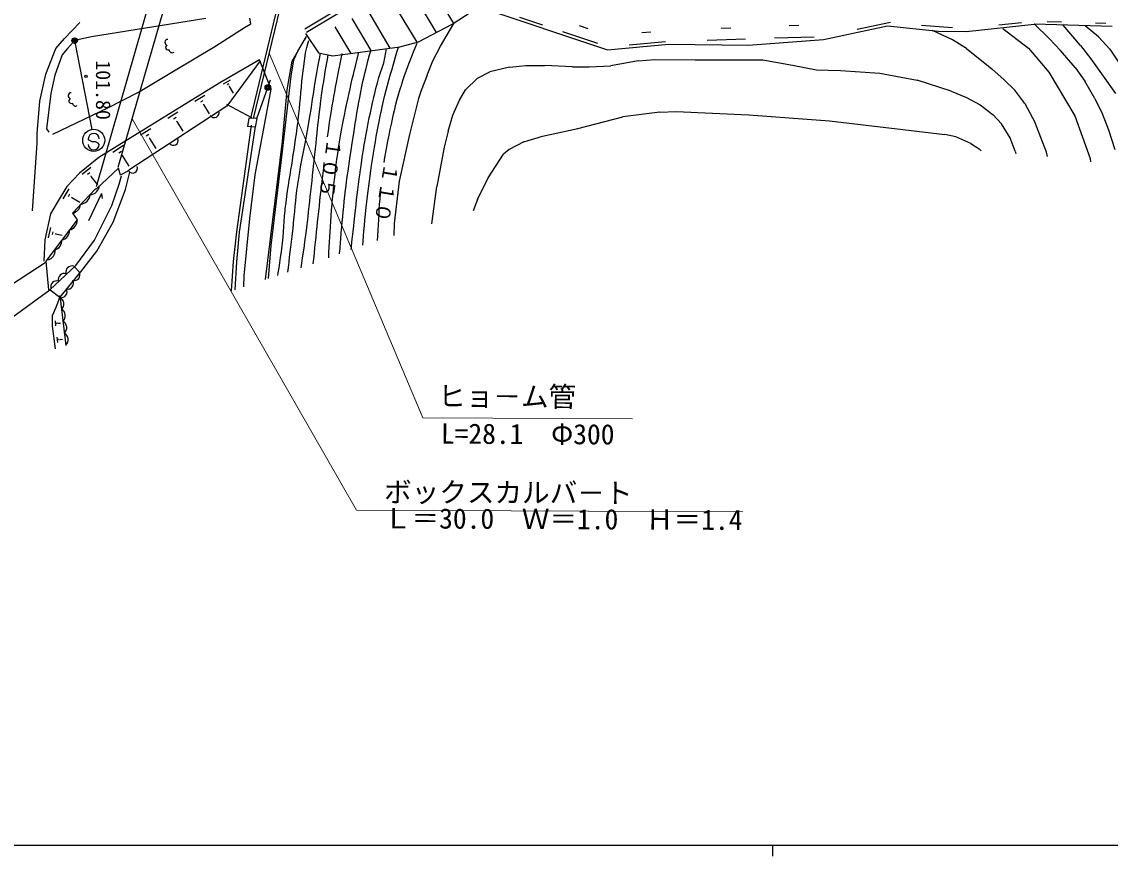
# Model space of a CAD drawing. Units: millimetres, scale not verified. Extents: x 40000 to 680000, y 20000 to 380000.
# Drawn here: x 99996 to 198574, y 204000 to 279545 of the extents above; entities that cross this region are included whole.
import ezdxf
from ezdxf.enums import TextEntityAlignment as Align

# ---------------------------------------------------------------- set-up
doc = ezdxf.new("R2010")
doc.units = ezdxf.units.MM
doc.header["$LTSCALE"] = 1000
doc.header["$PDMODE"] = 32
doc.header["$PDSIZE"] = 500
for name, color, linetype, lineweight in [('M-BGD', 7, 'Continuous', 25), ('M-STR-HTXT', 7, 'Continuous', 13), ('M-STR-STRC', 7, 'Continuous', 25), ('M-TTL-BAND', 7, 'Continuous', 25)]:
    doc.layers.add(name, color=color, linetype=linetype, lineweight=lineweight)
doc.styles.add('ＭＳ ゴシック', font='')
doc.styles.get('ＭＳ ゴシック').set_extended_font_data('MS Gothic')

msp = doc.modelspace()

# ---------------------------------------------------------------- linework, layer by layer
at = {"layer": 'M-BGD'}
for p, q in [((127280, 298220), (120714, 270816)), ((127633, 298282), (120963, 270802)), ((106772, 264638), (115224, 294178)), ((108720, 266371), (116845, 294593)), ((125627, 278919), (140467, 287775)), ((125781, 278605), (140666, 287518)), ((139128, 279390), (136431, 283894)), ((134978, 282823), (137523, 278574)), ((135801, 277697), (133462, 281602)), ((131296, 280582), (133342, 277165)), ((138961, 279336), (141402, 280904)), ((141402, 280904), (153045, 277003)), ((103852, 278028), (105246, 279474)), ((116658, 279850), (106321, 278191)), ((117478, 277312), (120164, 279020)), ((120164, 279020), (120736, 279366)), ((120736, 279366), (120645, 279875)), ((128346, 279091), (129788, 276683)), ((131645, 276935), (129906, 279837)), ((135929, 277730), (138961, 279336)), ((137908, 277335), (139128, 279390)), ((147196, 279226), (145100, 279929)), ((151292, 278907), (150503, 279171)), ((170383, 279195), (169484, 279167)), ((172619, 277933), (178417, 279173)), ((178664, 279481), (175657, 278839)), ((178417, 279173), (183024, 278689)), ((184290, 279003), (181493, 279203)), ((185557, 278661), (191695, 279327)), ((190529, 279452), (188496, 279232)), ((191706, 279316), (191695, 279327)), ((198755, 279117), (191706, 279316)), ((193030, 278027), (191706, 279316)), ((194150, 279504), (192872, 279542)), ((195885, 277388), (194324, 279242)), ((197520, 278175), (196298, 279186)), ((198176, 279384), (197235, 279412)), ((103096, 277130), (103852, 278028)), ((106321, 278191), (104930, 277874)), ((124475, 275969), (125659, 278041)), ((125008, 276898), (125780, 278207)), ((125659, 278041), (125597, 277894)), ((125682, 278482), (126863, 276734)), ((152158, 277564), (149003, 278621)), ((156972, 278606), (156148, 278532)), ((164210, 278977), (163336, 278951)), ((171764, 278157), (168169, 278048)), ((184293, 277907), (182473, 278747)), ((183024, 278689), (185557, 278661)), ((188861, 278933), (191178, 277143)), ((193030, 278027), (194058, 276934)), ((197520, 278175), (198525, 277062)), ((102183, 274796), (103096, 277130)), ((104128, 277130), (103652, 276554)), ((104682, 277731), (104128, 277130)), ((113741, 275074), (117478, 277312)), ((125707, 276748), (125807, 277213)), ((125807, 277213), (125929, 277677)), ((125929, 277677), (125982, 277863)), ((128160, 276462), (134233, 277286)), ((132982, 276756), (133021, 277122)), ((133973, 276806), (134107, 277253)), ((134233, 277286), (135929, 277730)), ((135487, 276818), (135723, 277384)), ((135723, 277384), (135815, 277603)), ((137233, 275995), (137908, 277335)), ((153045, 277003), (158588, 277505)), ((158298, 277730), (155002, 277431)), ((158588, 277505), (165796, 277426)), ((165554, 277968), (162056, 277861)), ((165796, 277426), (172619, 277933)), ((185569, 277119), (184293, 277907)), ((185569, 277119), (187845, 275298)), ((191178, 277143), (193022, 274986)), ((195885, 277388), (196803, 276201)), ((198525, 277062), (199921, 274971)), ((103652, 276554), (102983, 274700)), ((121532, 276101), (117921, 274005)), ((122575, 273434), (121532, 276101)), ((124407, 274607), (124638, 276104)), ((124638, 276104), (125008, 276898)), ((125589, 275999), (125655, 276462)), ((125655, 276462), (125707, 276748)), ((126863, 276734), (128160, 276462)), ((126881, 275776), (126959, 276193)), ((126959, 276193), (127056, 276693)), ((127576, 275538), (127677, 276120)), ((127677, 276120), (127752, 276547)), ((128806, 275579), (128930, 276195)), ((128930, 276195), (129024, 276660)), ((130238, 275650), (130365, 276168)), ((130365, 276168), (130517, 276782)), ((131272, 275698), (131377, 276111)), ((131377, 276111), (131493, 276551)), ((131493, 276551), (131595, 276928)), ((132776, 275813), (132892, 276266)), ((132892, 276266), (132982, 276756)), ((133716, 275920), (133849, 276384)), ((133849, 276384), (133973, 276806)), ((135113, 275893), (135287, 276329)), ((135287, 276329), (135487, 276818)), ((155832, 276015), (157327, 276143)), ((157327, 276143), (160974, 276108)), ((160974, 276108), (167101, 276104)), ((167101, 276104), (169806, 275620)), ((195389, 275391), (194058, 276934)), ((196803, 276201), (199040, 273049)), ((110566, 273176), (113741, 275074)), ((121578, 275997), (118566, 271911)), ((124024, 273384), (124475, 275969)), ((125425, 274629), (125480, 275101)), ((125480, 275101), (125528, 275492)), ((125528, 275492), (125589, 275999)), ((126726, 274933), (126791, 275289)), ((126791, 275289), (126881, 275776)), ((127488, 275026), (127576, 275538)), ((128695, 275024), (128806, 275579)), ((130027, 274775), (130127, 275194)), ((130127, 275194), (130238, 275650)), ((131005, 274590), (131127, 275104)), ((131127, 275104), (131152, 275205)), ((131152, 275205), (131272, 275698)), ((132497, 274950), (132642, 275380)), ((132642, 275380), (132776, 275813)), ((133363, 274702), (133501, 275178)), ((133501, 275178), (133651, 275694)), ((133651, 275694), (133716, 275920)), ((134670, 274672), (134813, 275088)), ((134813, 275088), (134958, 275487)), ((134958, 275487), (135113, 275893)), ((136698, 274723), (137233, 275995)), ((144159, 275437), (142393, 275027)), ((144159, 275437), (145650, 275601)), ((145650, 275601), (147373, 275585)), ((149882, 275468), (147373, 275585)), ((149882, 275468), (151382, 275468)), ((151382, 275468), (153346, 275559)), ((155832, 276015), (153346, 275559)), ((169806, 275620), (171976, 275189)), ((171976, 275189), (174159, 275128)), ((174159, 275128), (177714, 274879)), ((188967, 274302), (187845, 275298)), ((195389, 275391), (196263, 274172)), ((101639, 272366), (102183, 274796)), ((102983, 274700), (102630, 273048)), ((118878, 274271), (118227, 273894)), ((122363, 273831), (122531, 274298)), ((123570, 267572), (124407, 274607)), ((125321, 273640), (125375, 274166)), ((125375, 274166), (125425, 274629)), ((126552, 273908), (126634, 274405)), ((126634, 274405), (126726, 274933)), ((127274, 273720), (127340, 274135)), ((127340, 274135), (127410, 274564)), ((127410, 274564), (127488, 275026)), ((128420, 273620), (128503, 274056)), ((128503, 274056), (128594, 274520)), ((128594, 274520), (128695, 275024)), ((129837, 273944), (129932, 274367)), ((129932, 274367), (130027, 274775)), ((130802, 273679), (130899, 274127)), ((130899, 274127), (131005, 274590)), ((132200, 274026), (132347, 274504)), ((132347, 274504), (132497, 274950)), ((133112, 273809), (133234, 274250)), ((133234, 274250), (133363, 274702)), ((134353, 273698), (134519, 274217)), ((134519, 274217), (134670, 274672)), ((136698, 274723), (136171, 273318)), ((140177, 273395), (141259, 274434)), ((141259, 274434), (142393, 275027)), ((177714, 274879), (181093, 274262)), ((184179, 273265), (181093, 274262)), ((189932, 273352), (188967, 274302)), ((193022, 274986), (195369, 271023)), ((197187, 272602), (196263, 274172)), ((117921, 274005), (106989, 267243)), ((107785, 271740), (110566, 273176)), ((118747, 273934), (118584, 273840)), ((118799, 273704), (118759, 273680)), ((118779, 273692), (119138, 273073)), ((121149, 265682), (122575, 273434)), ((121272, 270784), (122279, 273595)), ((123597, 268742), (124024, 273384)), ((125227, 272619), (125270, 273108)), ((125270, 273108), (125321, 273640)), ((126406, 272977), (126477, 273435)), ((126477, 273435), (126552, 273908)), ((127148, 272858), (127211, 273300)), ((127211, 273300), (127274, 273720)), ((128267, 272788), (128341, 273201)), ((128341, 273201), (128420, 273620)), ((129618, 272950), (129734, 273480)), ((129734, 273480), (129837, 273944)), ((130603, 272675), (130706, 273207)), ((130706, 273207), (130802, 273679)), ((131874, 272681), (131992, 273192)), ((131992, 273192), (132063, 273498)), ((132063, 273498), (132200, 274026)), ((132877, 272899), (132994, 273363)), ((132994, 273363), (133112, 273809)), ((134150, 273038), (134311, 273564)), ((134311, 273564), (134353, 273698)), ((136171, 273318), (135935, 272607)), ((139637, 272456), (140177, 273395)), ((184179, 273265), (185560, 272680)), ((190832, 272152), (189932, 273352)), ((101395, 269426), (101639, 272366)), ((102630, 273048), (102230, 269851)), ((116567, 272873), (115664, 272315)), ((116396, 272393), (116170, 272253)), ((118535, 272098), (120791, 270875)), ((125148, 271699), (125189, 272159)), ((125189, 272159), (125227, 272619)), ((126270, 272069), (126338, 272524)), ((126338, 272524), (126406, 272977)), ((127008, 271829), (127081, 272373)), ((127081, 272373), (127148, 272858)), ((128120, 271935), (128194, 272370)), ((128194, 272370), (128267, 272788)), ((129420, 272038), (129531, 272550)), ((129531, 272550), (129618, 272950)), ((130432, 271743), (130525, 272258)), ((130525, 272258), (130603, 272675)), ((131664, 271758), (131765, 272209)), ((131765, 272209), (131874, 272681)), ((132640, 271858), (132760, 272402)), ((132760, 272402), (132877, 272899)), ((133771, 271624), (133884, 272077)), ((133884, 272077), (134009, 272545)), ((134009, 272545), (134150, 273038)), ((135935, 272607), (135122, 269329)), ((139046, 271077), (139637, 272456)), ((185560, 272680), (186788, 272026)), ((190832, 272152), (191784, 270381)), ((197187, 272602), (197836, 271250)), ((102821, 269376), (107785, 271740)), ((118566, 271911), (109689, 266103)), ((114144, 271375), (113215, 270800)), ((116479, 272070), (116422, 272035)), ((116450, 272052), (116975, 271204)), ((125037, 270668), (125099, 271211)), ((125099, 271211), (125148, 271699)), ((126039, 270598), (126123, 271115)), ((126123, 271115), (126199, 271602)), ((126199, 271602), (126270, 272069)), ((126889, 270869), (126952, 271392)), ((126952, 271392), (127008, 271829)), ((127965, 270973), (128045, 271473)), ((128045, 271473), (128120, 271935)), ((129129, 270656), (129220, 271104)), ((129220, 271104), (129317, 271560)), ((129317, 271560), (129420, 272038)), ((130272, 270802), (130348, 271262)), ((130348, 271262), (130432, 271743)), ((131469, 270847), (131566, 271310)), ((131566, 271310), (131664, 271758)), ((132462, 271009), (132570, 271527)), ((132570, 271527), (132640, 271858)), ((133569, 270730), (133667, 271178)), ((133667, 271178), (133771, 271624)), ((157774, 271351), (154447, 270942)), ((157774, 271351), (159273, 271411)), ((159273, 271411), (165851, 271130)), ((165851, 271130), (173152, 270589)), ((186788, 272026), (187977, 271112)), ((188727, 270306), (187977, 271112)), ((197836, 271250), (198405, 269753)), ((113968, 270881), (113736, 270737)), ((114054, 270548), (113996, 270512)), ((114025, 270530), (114572, 269645)), ((120768, 270187), (119450, 260518)), ((120568, 270824), (120442, 270071)), ((121272, 270784), (120568, 270824)), ((121272, 270784), (121148, 269992)), ((124945, 269945), (125016, 270503)), ((125016, 270503), (125037, 270668)), ((125945, 270043), (126039, 270598)), ((126784, 269909), (126834, 270378)), ((126834, 270378), (126889, 270869)), ((127761, 269634), (127842, 270178)), ((127842, 270178), (127880, 270423)), ((127880, 270423), (127965, 270973)), ((128954, 269729), (129040, 270202)), ((129040, 270202), (129129, 270656)), ((130128, 269893), (130199, 270350)), ((130199, 270350), (130272, 270802)), ((131266, 269808), (131370, 270353)), ((131370, 270353), (131469, 270847)), ((132273, 270068), (132364, 270527)), ((132364, 270527), (132462, 271009)), ((133375, 269788), (133472, 270270)), ((133472, 270270), (133569, 270730)), ((138619, 269637), (139046, 271077)), ((150362, 269870), (154447, 270942)), ((173152, 270589), (179783, 269803)), ((189519, 269032), (188727, 270306)), ((192795, 267728), (191784, 270381)), ((195369, 271023), (196750, 267180)), ((101388, 268560), (101395, 269426)), ((102230, 269851), (102453, 269552)), ((111696, 269860), (110740, 269269)), ((111515, 269352), (111276, 269204)), ((119702, 260504), (121172, 270061)), ((121148, 269992), (120442, 270071)), ((124801, 268907), (124873, 269415)), ((124873, 269415), (124945, 269945)), ((125697, 268691), (125791, 269187)), ((125791, 269187), (125888, 269717)), ((125888, 269717), (125945, 270043)), ((126695, 268996), (126739, 269452)), ((126739, 269452), (126784, 269909)), ((127688, 269121), (127761, 269634)), ((128778, 268672), (128867, 269223)), ((128867, 269223), (128954, 269729)), ((129977, 268910), (130055, 269418)), ((130055, 269418), (130128, 269893)), ((131095, 268864), (131186, 269372)), ((131186, 269372), (131266, 269808)), ((132024, 268691), (132106, 269164)), ((132106, 269164), (132188, 269618)), ((132188, 269618), (132273, 270068)), ((133162, 268726), (133273, 269277)), ((133273, 269277), (133375, 269788)), ((135122, 269329), (134185, 265116)), ((138619, 269637), (138262, 268180)), ((145475, 268672), (147157, 269193)), ((147157, 269193), (150362, 269870)), ((179783, 269803), (183596, 269349)), ((184579, 269123), (183596, 269349)), ((185961, 268540), (184579, 269123)), ((198405, 269753), (198994, 267967)), ((100974, 262438), (101388, 268560)), ((109220, 268329), (108238, 267722)), ((111602, 269010), (111543, 268973)), ((111572, 268992), (112143, 268069)), ((122060, 256198), (123597, 268742)), ((124657, 267946), (124729, 268419)), ((124729, 268419), (124801, 268907)), ((125516, 267765), (125605, 268220)), ((125605, 268220), (125697, 268691)), ((126602, 268044), (126650, 268530)), ((126650, 268530), (126695, 268996)), ((128692, 268109), (128777, 268665)), ((128777, 268665), (128778, 268672)), ((129821, 267901), (129892, 268358)), ((129892, 268358), (129977, 268910)), ((130939, 267937), (131014, 268392)), ((131014, 268392), (131095, 268864)), ((131849, 267635), (131939, 268186)), ((131939, 268186), (132024, 268691)), ((132973, 267732), (133066, 268235)), ((133066, 268235), (133162, 268726)), ((138262, 268180), (137575, 264639)), ((145475, 268672), (144148, 267974)), ((185961, 268540), (186709, 268056)), ((189975, 267832), (189519, 269032)), ((106989, 267243), (105230, 265830)), ((109034, 267807), (108788, 267655)), ((109124, 267455), (109063, 267417)), ((109093, 267436), (109687, 266476)), ((122579, 259300), (123570, 267572)), ((124512, 267029), (124584, 267484)), ((124584, 267484), (124657, 267946)), ((125340, 266865), (125427, 267316)), ((125427, 267316), (125516, 267765)), ((126488, 266970), (126549, 267528)), ((126549, 267528), (126602, 268044)), ((128545, 267099), (128615, 267589)), ((128615, 267589), (128692, 268109)), ((129672, 266919), (129744, 267393)), ((129744, 267393), (129821, 267901)), ((130798, 267014), (130868, 267483)), ((130868, 267483), (130939, 267937)), ((131758, 267063), (131847, 267618)), ((131847, 267618), (131849, 267635)), ((132821, 266807), (132892, 267262)), ((132892, 267262), (132973, 267732)), ((142225, 265414), (143622, 267559)), ((144148, 267974), (143622, 267559)), ((186874, 267850), (186709, 268056)), ((189975, 267832), (190025, 267617)), ((192903, 267337), (192795, 267728)), ((196750, 267180), (196783, 266856)), ((106266, 266342), (105472, 265704)), ((108745, 266287), (106734, 264378)), ((108948, 265668), (108745, 266287)), ((124367, 266126), (124440, 266578)), ((124440, 266578), (124512, 267029)), ((125167, 265916), (125254, 266401)), ((125254, 266401), (125340, 266865)), ((126341, 265642), (126399, 266169)), ((126399, 266169), (126461, 266722)), ((126461, 266722), (126488, 266970)), ((127286, 265849), (127340, 266328)), ((127340, 266328), (127393, 266792)), ((128370, 265717), (128424, 266171)), ((128424, 266171), (128482, 266629)), ((128482, 266629), (128545, 267099)), ((129542, 266008), (129606, 266463)), ((129606, 266463), (129672, 266919)), ((130647, 265963), (130725, 266513)), ((130725, 266513), (130798, 267014)), ((131607, 266054), (131679, 266544)), ((131679, 266544), (131758, 267063)), ((105230, 265830), (104085, 264630)), ((106160, 265865), (105961, 265705)), ((106276, 265567), (106227, 265527)), ((106252, 265547), (106863, 264785)), ((108811, 264841), (109025, 265587)), ((109705, 266095), (108948, 265668)), ((109385, 264374), (109796, 265927)), ((120642, 261733), (121149, 265682)), ((124149, 264727), (124221, 265204)), ((124221, 265204), (124294, 265669)), ((124294, 265669), (124367, 266126)), ((124994, 264844), (125081, 265400)), ((125081, 265400), (125167, 265916)), ((126286, 265139), (126341, 265642)), ((127169, 264821), (127229, 265349)), ((127229, 265349), (127286, 265849)), ((128268, 264786), (128318, 265258)), ((128318, 265258), (128370, 265717)), ((129415, 265035), (129479, 265538)), ((129479, 265538), (129542, 266008)), ((130490, 264812), (130557, 265317)), ((130557, 265317), (130633, 265863)), ((130633, 265863), (130647, 265963)), ((131480, 265127), (131542, 265585)), ((131542, 265585), (131607, 266054)), ((141282, 263470), (142225, 265414)), ((104085, 264630), (103216, 263174)), ((104259, 264434), (103709, 263520)), ((106684, 264415), (104596, 262208)), ((106734, 264378), (106684, 264415)), ((108148, 262924), (108811, 264841)), ((108280, 261393), (109385, 264374)), ((124002, 263720), (124076, 264234)), ((124076, 264234), (124149, 264727)), ((124852, 263767), (124912, 264261)), ((124912, 264261), (124988, 264804)), ((124988, 264804), (124994, 264844)), ((126181, 264182), (126233, 264653)), ((126233, 264653), (126286, 265139)), ((127065, 263915), (127105, 264259)), ((127105, 264259), (127169, 264821)), ((128168, 263770), (128219, 264293)), ((128219, 264293), (128268, 264786)), ((129264, 263777), (129328, 264320)), ((129328, 264320), (129347, 264484)), ((129347, 264484), (129415, 265035)), ((130374, 263876), (130430, 264336)), ((130430, 264336), (130490, 264812)), ((131312, 263744), (131367, 264215)), ((131367, 264215), (131423, 264674)), ((131423, 264674), (131480, 265127)), ((132489, 264004), (132543, 264543)), ((134185, 265116), (133719, 261269)), ((137122, 261262), (137575, 264639)), ((104327, 263926), (104189, 263697)), ((104549, 263675), (104515, 263618)), ((104532, 263647), (105265, 263205)), ((107226, 263991), (106031, 261528)), ((107226, 263991), (107289, 263541)), ((123929, 263183), (124002, 263720)), ((124759, 262847), (124803, 263303)), ((124803, 263303), (124852, 263767)), ((126027, 262811), (126079, 263265)), ((126079, 263265), (126130, 263721)), ((126130, 263721), (126181, 264182)), ((126946, 262855), (127003, 263370)), ((127003, 263370), (127065, 263915)), ((128102, 263047), (128116, 263208)), ((128116, 263208), (128168, 263770)), ((129155, 262799), (129207, 263274)), ((129207, 263274), (129264, 263777)), ((130269, 262960), (130321, 263422)), ((130321, 263422), (130374, 263876)), ((131198, 262729), (131256, 263251)), ((131256, 263251), (131312, 263744)), ((132409, 263020), (132445, 263500)), ((132445, 263500), (132489, 264004)), ((141282, 263470), (140876, 262424)), ((103216, 263174), (102600, 262162)), ((106597, 259781), (108148, 262924)), ((123784, 261933), (123837, 262460)), ((123837, 262460), (123856, 262617)), ((123856, 262617), (123929, 263183)), ((124670, 261882), (124717, 262380)), ((124717, 262380), (124759, 262847)), ((125920, 261889), (125975, 262353)), ((125975, 262353), (126027, 262811)), ((126841, 261887), (126892, 262362)), ((126892, 262362), (126946, 262855)), ((128011, 261968), (128053, 262492)), ((128053, 262492), (128102, 263047)), ((129062, 261884), (129107, 262339)), ((129107, 262339), (129155, 262799)), ((130160, 261966), (130216, 262479)), ((130216, 262479), (130269, 262960)), ((131136, 262168), (131198, 262729)), ((132351, 262100), (132378, 262557)), ((132378, 262557), (132409, 263020)), ((102600, 262162), (102097, 259809)), ((105010, 261627), (102183, 257873)), ((104596, 262208), (105010, 261627)), ((106803, 258771), (108280, 261393)), ((120151, 256543), (120642, 261733)), ((123722, 260995), (123749, 261453)), ((123749, 261453), (123784, 261933)), ((124596, 261183), (124613, 261333)), ((124613, 261333), (124670, 261882)), ((125802, 260921), (125863, 261413)), ((125863, 261413), (125920, 261889)), ((126745, 260969), (126793, 261425)), ((126793, 261425), (126841, 261887)), ((127942, 260988), (127974, 261468)), ((127974, 261468), (128011, 261968)), ((128975, 260937), (129018, 261420)), ((129018, 261420), (129062, 261884)), ((130063, 261071), (130100, 261409)), ((130100, 261409), (130160, 261966)), ((131022, 261077), (131073, 261580)), ((131073, 261580), (131132, 262130)), ((131132, 262130), (131136, 262168)), ((132301, 261170), (132326, 261641)), ((132326, 261641), (132351, 262100)), ((133719, 261269), (133699, 260203)), ((102593, 260933), (102392, 259995)), ((102799, 260521), (102749, 260287)), ((103062, 260373), (103049, 260314)), ((103055, 260344), (103662, 260214)), ((119450, 260518), (119134, 257856)), ((119473, 257816), (119702, 260504)), ((123659, 260043), (123695, 260534)), ((123695, 260534), (123722, 260995)), ((124475, 260111), (124535, 260630)), ((124535, 260630), (124596, 261183)), ((125669, 259872), (125738, 260409)), ((125738, 260409), (125802, 260921)), ((126650, 260054), (126698, 260514)), ((126698, 260514), (126745, 260969)), ((127887, 260063), (127913, 260522)), ((127913, 260522), (127942, 260988)), ((128886, 259864), (128931, 260423)), ((128931, 260423), (128975, 260937)), ((129949, 260072), (130004, 260552)), ((130004, 260552), (130063, 261071)), ((130939, 260147), (130978, 260605)), ((130978, 260605), (131022, 261077)), ((132243, 260156), (132274, 260678)), ((132274, 260678), (132301, 261170)), ((102097, 259809), (102003, 257870)), ((104881, 257465), (106597, 259781)), ((122355, 256295), (122579, 259300)), ((123575, 259259), (123604, 259498)), ((123604, 259498), (123659, 260043)), ((124362, 259145), (124418, 259618)), ((124418, 259618), (124475, 260111)), ((125588, 259257), (125595, 259307)), ((125595, 259307), (125669, 259872)), ((126551, 259099), (126602, 259585)), ((126602, 259585), (126650, 260054)), ((127841, 259146), (127863, 259607)), ((127863, 259607), (127887, 260063)), ((128823, 259049), (128864, 259594)), ((128864, 259594), (128886, 259864)), ((129852, 259156), (129899, 259612)), ((129899, 259612), (129949, 260072)), ((130878, 259329), (130903, 259688)), ((130903, 259688), (130939, 260147)), ((132216, 259743), (132243, 260156)), ((105339, 256910), (106803, 258771)), ((123436, 258207), (123506, 258716)), ((123506, 258716), (123575, 259259)), ((124255, 258230), (124308, 258684)), ((124308, 258684), (124362, 259145)), ((125434, 258180), (125511, 258701)), ((125511, 258701), (125588, 259257)), ((126442, 258061), (126498, 258593)), ((126498, 258593), (126551, 259099)), ((127795, 258191), (127818, 258676)), ((127818, 258676), (127841, 259146)), ((128786, 258538), (128823, 259049)), ((129831, 258933), (129852, 259156)), ((98181, 255187), (102218, 257804)), ((102183, 257873), (102431, 255291)), ((102549, 255288), (104881, 257465)), ((104706, 257406), (105214, 256884)), ((119134, 257856), (118975, 255180)), ((119314, 255291), (119473, 257816)), ((123294, 257261), (123365, 257725)), ((123365, 257725), (123436, 258207)), ((124104, 256873), (124151, 257311)), ((124151, 257311), (124202, 257774)), ((124202, 257774), (124255, 258230)), ((125290, 257265), (125357, 257687)), ((125357, 257687), (125434, 258180)), ((126395, 257630), (126442, 258061)), ((127794, 258161), (127795, 258191)), ((103458, 254584), (105339, 256910)), ((120105, 255552), (120151, 256543)), ((123185, 256569), (123222, 256807)), ((123222, 256807), (123294, 257261)), ((98536, 252337), (102549, 255288)), ((103458, 254593), (102573, 255237)), ((103114, 253706), (103458, 254584)), ((103442, 254762), (103993, 250232)), ((102773, 252948), (103114, 253706)), ((102791, 251998), (102773, 252948)), ((103032, 252478), (103041, 252011)), ((103051, 249921), (102791, 251998)), ((103175, 252305), (103177, 252189)), ((103316, 252264), (103317, 252235)), ((103316, 252250), (103494, 252253)), ((103169, 250991), (103230, 250507)), ((103337, 250828), (103352, 250707)), ((103488, 250800), (103492, 250770)), ((103490, 250785), (103670, 250808))]:
    msp.add_line(p, q, dxfattribs=at)
for centre, radius in [((105820, 274601), 100), ((122279, 273595), 250), ((122279, 273595), 163), ((122279, 273595), 76.3)]:
    msp.add_circle(centre, radius, dxfattribs=at)
for centre, radius, start, end in [((113231, 277677), 272, 88.25355, 258.72326), ((113233, 277204), 214, 104.9191, 300.63998), ((113616, 277020), 274, 180.12912, 308.31541), ((104467, 272847), 272, 88.25355, 258.72326), ((104469, 272374), 214, 104.9191, 300.63998), ((104851, 272190), 274, 180.12912, 308.31541), ((117417, 271308), 442, 214.88894, 20.63913), ((113723, 268801), 442, 214.88894, 20.63913), ((110029, 266293), 442, 214.88894, 20.63913), ((106117, 264803), 925, 273.81442, 355.03483), ((105257, 263960), 925, 273.81442, 355.03483), ((104397, 263117), 925, 282.94449, 355.03483), ((104150, 261545), 856, 280.6588, 5.15703), ((103456, 260627), 856, 280.6588, 5.15703), ((102762, 259709), 856, 287.00329, 5.15703), ((102160, 258813), 856, 287.00329, 5.15703), ((104526, 256903), 534, 70.33577, 198.71783), ((103840, 256228), 534, 70.33577, 198.71783), ((104737, 256643), 534, 258.3396, 26.72166), ((103154, 255553), 534, 70.33577, 198.71783), ((103566, 255116), 534, 258.3396, 26.72166), ((104151, 255880), 534, 258.3396, 26.72166), ((103155, 254009), 658, 311.02991, 62.56306), ((103284, 252929), 658, 311.02991, 62.56306), ((103413, 251849), 658, 311.02991, 62.56306), ((103541, 250769), 658, 311.02991, 62.56306), ((103670, 249689), 658, 57.35097, 62.56306)]:
    msp.add_arc(centre, radius, start, end, dxfattribs=at)
at = {"layer": 'M-STR-HTXT'}
for p, q in [((136323, 243694), (122398, 276714)), ((130299, 235330), (109982, 270755)), ((136323, 243694), (155323, 243606)), ((130299, 235330), (165298, 235168))]:
    msp.add_line(p, q, dxfattribs=at)
at = {"layer": 'M-STR-STRC'}
for p, q in [((104813, 277694), (106348, 269800)), ((106115, 268826), (106016, 268945)), ((106359, 268686), (106115, 268826)), ((106660, 268682), (106359, 268686)), ((106904, 268569), (106660, 268682)), ((107010, 268432), (106904, 268569))]:
    msp.add_line(p, q, dxfattribs=at)
for centre, radius in [((104784, 277841), 150), ((104784, 277841), 120), ((104784, 277841), 90), ((104784, 277841), 60), ((104784, 277841), 30), ((106514, 268814), 1000)]:
    msp.add_circle(centre, radius, dxfattribs=at)
for centre, start, end in [((106516, 268939), 359.2899, 179.2899), ((106510, 268439), 179.2899, 359.2899)]:
    msp.add_arc(centre, 500, start, end, dxfattribs=at)
msp.add_point((104784, 277841), dxfattribs=at)
at = {"layer": 'M-TTL-BAND'}
for p, q in [((40000, 205000), (579000, 205000)), ((168000, 205000), (168000, 204000))]:
    msp.add_line(p, q, dxfattribs=at)

# ---------------------------------------------------------------- texts
at = {"layer": 'M-BGD', "style": 'ＭＳ ゴシック'}
for s, rotation, p in [('101.80', 270.054, (106319, 276055)), ('１０５', 262.132, (127270, 269084)), ('１１０', 260.494, (132440, 266887))]:
    msp.add_text(s, height=1320, rotation=rotation, dxfattribs=at).set_placement(p, align=Align.BOTTOM_LEFT)
at = {"layer": 'M-STR-HTXT', "style": 'ＭＳ ゴシック'}
for s, p in [('ヒョ－ム管', (137700, 244187)), ('\u3000ボックスカルバ－ト', (130300, 235530))]:
    msp.add_text(s, height=1833, rotation=359.735, dxfattribs=at).set_placement(p, align=Align.BOTTOM_LEFT)
msp.add_text('L=28.1\u3000Φ300', height=1833, rotation=359.735, dxfattribs=at).set_placement((145821, 243150), align=Align.TOP_CENTER)
msp.add_text('\u3000Ｌ＝30.0\u3000Ｗ＝1.0\u3000Ｈ＝1.4', height=1833, rotation=359.735, dxfattribs=at).set_placement((130300, 235530), align=Align.TOP_LEFT)

doc.saveas('drawing.dxf')
